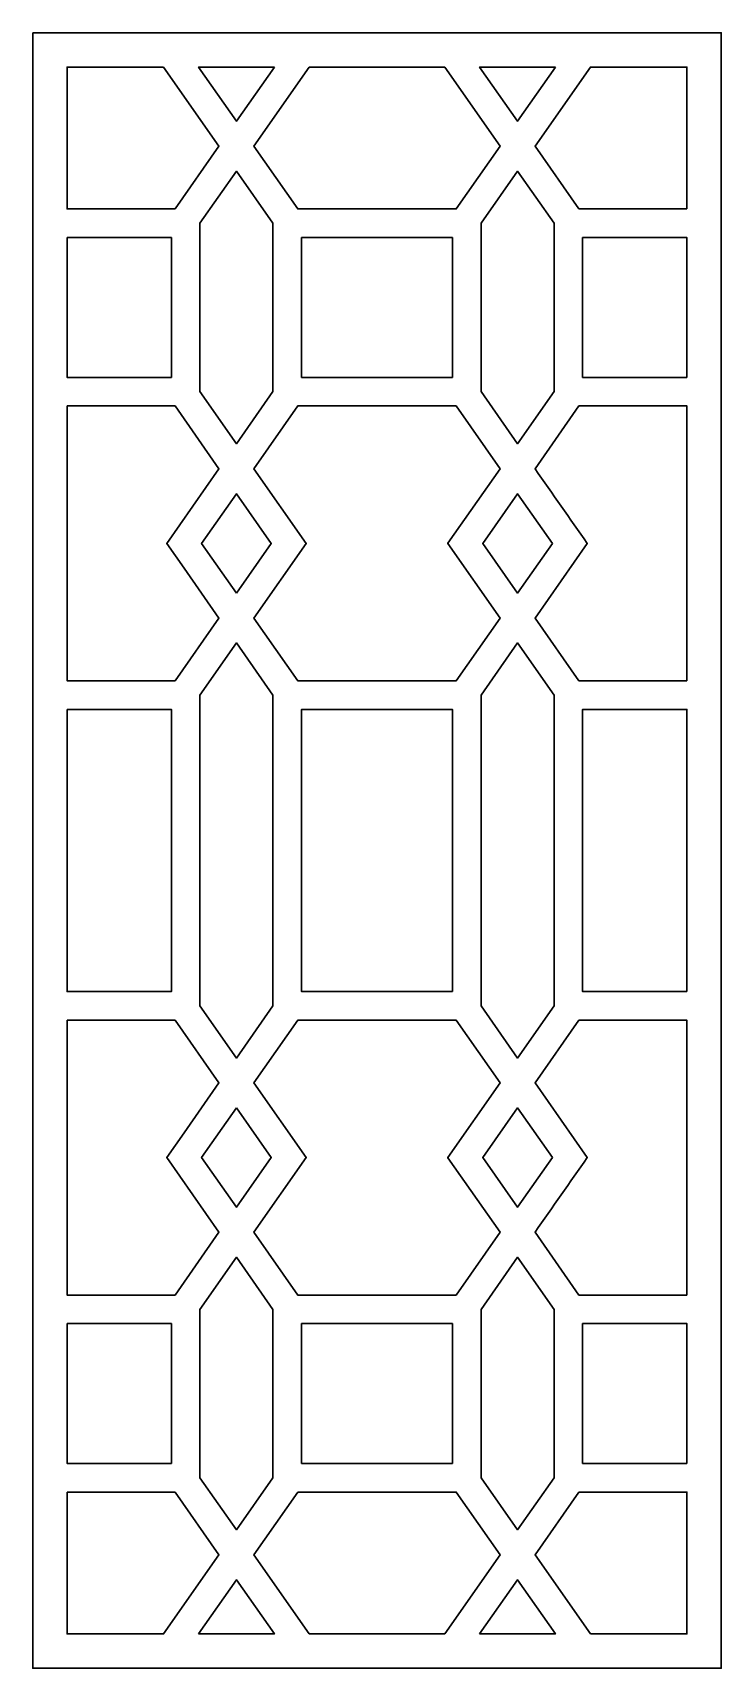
# Model space of a CAD drawing. Header units: centimetres. Extents: x -9 to -1.5, y -8.8 to 9.
import ezdxf

# ---------------------------------------------------------------- set-up
doc = ezdxf.new("R2010")
doc.units = ezdxf.units.CM
doc.header["$MEASUREMENT"] = 0
doc.layers.add('layer 1', color=7, linetype='Continuous')

msp = doc.modelspace()

# ---------------------------------------------------------------- linework, layer by layer
at = {"layer": 'layer 1', "color": 250, "lineweight": 30}
for points, knots in [([(-8.98912, 9.00077), (-8.98912, 9.00077), (-1.49952, 9.00077), (-1.49952, 9.00077), (-1.49952, 9.00077), (-1.49952, 9.00077), (-1.49952, -8.78702), (-1.49952, -8.78702), (-1.49952, -8.78702), (-1.49952, -8.78702), (-8.98912, -8.78702), (-8.98912, -8.78702), (-8.98912, -8.78702), (-8.98912, -8.78702), (-8.98912, 9.00077), (-8.98912, 9.00077)], [0, 0, 0, 0, 0.2, 0.2, 0.2, 0.2, 0.4, 0.4, 0.4, 0.4, 0.6, 0.6, 0.6, 0.6, 1, 1, 1, 1]), ([(-7.56583, 8.62629), (-7.56583, 8.62629), (-6.96341, 7.76595), (-6.96341, 7.76595), (-6.96341, 7.76595), (-6.96341, 7.76595), (-7.44084, 7.08411), (-7.44084, 7.08411), (-7.44084, 7.08411), (-7.44084, 7.08411), (-8.61464, 7.08411), (-8.61464, 7.08411), (-8.61464, 7.08411), (-8.61464, 7.08411), (-8.61464, 8.62629), (-8.61464, 8.62629), (-8.61464, 8.62629), (-8.61464, 8.62629), (-7.56583, 8.62629), (-7.56583, 8.62629)], [0, 0, 0, 0, 0.16666667, 0.16666667, 0.16666667, 0.16666667, 0.33333333, 0.33333333, 0.33333333, 0.33333333, 0.5, 0.5, 0.5, 0.5, 0.66666667, 0.66666667, 0.66666667, 0.66666667, 1, 1, 1, 1]), ([(-6.36099, 8.62629), (-6.36099, 8.62629), (-6.77329, 8.03746), (-6.77329, 8.03746), (-6.77329, 8.03746), (-6.77329, 8.03746), (-7.1856, 8.62629), (-7.1856, 8.62629), (-7.1856, 8.62629), (-7.1856, 8.62629), (-6.36099, 8.62629), (-6.36099, 8.62629)], [0, 0, 0, 0, 0.25, 0.25, 0.25, 0.25, 0.5, 0.5, 0.5, 0.5, 1, 1, 1, 1]), ([(-4.5079, 8.62629), (-4.5079, 8.62629), (-3.90547, 7.76595), (-3.90547, 7.76595), (-3.90547, 7.76595), (-3.90547, 7.76595), (-4.3829, 7.08411), (-4.3829, 7.08411), (-4.3829, 7.08411), (-4.3829, 7.08411), (-6.10574, 7.08411), (-6.10574, 7.08411), (-6.10574, 7.08411), (-6.10574, 7.08411), (-6.58317, 7.76595), (-6.58317, 7.76595), (-6.58317, 7.76595), (-6.58317, 7.76595), (-5.98075, 8.62629), (-5.98075, 8.62629), (-5.98075, 8.62629), (-5.98075, 8.62629), (-4.5079, 8.62629), (-4.5079, 8.62629)], [0, 0, 0, 0, 0.14285714, 0.14285714, 0.14285714, 0.14285714, 0.28571429, 0.28571429, 0.28571429, 0.28571429, 0.42857143, 0.42857143, 0.42857143, 0.42857143, 0.57142857, 0.57142857, 0.57142857, 0.57142857, 0.71428571, 0.71428571, 0.71428571, 0.71428571, 1, 1, 1, 1]), ([(-3.30305, 8.62629), (-3.30305, 8.62629), (-3.71535, 8.03746), (-3.71535, 8.03746), (-3.71535, 8.03746), (-3.71535, 8.03746), (-4.12765, 8.62629), (-4.12765, 8.62629), (-4.12765, 8.62629), (-4.12765, 8.62629), (-3.30305, 8.62629), (-3.30305, 8.62629)], [0, 0, 0, 0, 0.25, 0.25, 0.25, 0.25, 0.5, 0.5, 0.5, 0.5, 1, 1, 1, 1]), ([(-1.874, 7.08411), (-1.874, 7.08411), (-3.0478, 7.08411), (-3.0478, 7.08411), (-3.0478, 7.08411), (-3.0478, 7.08411), (-3.52523, 7.76595), (-3.52523, 7.76595), (-3.52523, 7.76595), (-3.52523, 7.76595), (-2.92281, 8.62629), (-2.92281, 8.62629), (-2.92281, 8.62629), (-2.92281, 8.62629), (-1.874, 8.62629), (-1.874, 8.62629), (-1.874, 8.62629), (-1.874, 8.62629), (-1.874, 7.08411), (-1.874, 7.08411)], [0, 0, 0, 0, 0.16666667, 0.16666667, 0.16666667, 0.16666667, 0.33333333, 0.33333333, 0.33333333, 0.33333333, 0.5, 0.5, 0.5, 0.5, 0.66666667, 0.66666667, 0.66666667, 0.66666667, 1, 1, 1, 1]), ([(-7.16965, 6.92838), (-7.16965, 6.92838), (-7.16965, 5.09707), (-7.16965, 5.09707), (-7.16965, 5.09707), (-7.16965, 5.09707), (-7.16964, 5.09707), (-7.16964, 5.09707), (-7.16964, 5.09707), (-7.16964, 5.09707), (-6.77329, 4.53067), (-6.77329, 4.53067), (-6.77329, 4.53067), (-6.77329, 4.53067), (-6.37694, 5.09707), (-6.37694, 5.09707), (-6.37694, 5.09707), (-6.37694, 5.09707), (-6.37694, 6.92837), (-6.37694, 6.92837), (-6.37694, 6.92837), (-6.37694, 6.92837), (-6.77329, 7.49442), (-6.77329, 7.49442), (-6.77329, 7.49442), (-6.77329, 7.49442), (-7.16965, 6.92838), (-7.16965, 6.92838)], [0, 0, 0, 0, 0.125, 0.125, 0.125, 0.125, 0.25, 0.25, 0.25, 0.25, 0.375, 0.375, 0.375, 0.375, 0.5, 0.5, 0.5, 0.5, 0.625, 0.625, 0.625, 0.625, 0.75, 0.75, 0.75, 0.75, 1, 1, 1, 1]), ([(-4.11171, 6.92838), (-4.11171, 6.92838), (-4.11171, 5.09706), (-4.11171, 5.09706), (-4.11171, 5.09706), (-4.11171, 5.09706), (-3.71535, 4.53067), (-3.71535, 4.53067), (-3.71535, 4.53067), (-3.71535, 4.53067), (-3.319, 5.09706), (-3.319, 5.09706), (-3.319, 5.09706), (-3.319, 5.09706), (-3.319, 6.92838), (-3.319, 6.92838), (-3.319, 6.92838), (-3.319, 6.92838), (-3.71535, 7.49442), (-3.71535, 7.49442), (-3.71535, 7.49442), (-3.71535, 7.49442), (-4.11171, 6.92838), (-4.11171, 6.92838)], [0, 0, 0, 0, 0.14285714, 0.14285714, 0.14285714, 0.14285714, 0.28571429, 0.28571429, 0.28571429, 0.28571429, 0.42857143, 0.42857143, 0.42857143, 0.42857143, 0.57142857, 0.57142857, 0.57142857, 0.57142857, 0.71428571, 0.71428571, 0.71428571, 0.71428571, 1, 1, 1, 1]), ([(-8.61464, 6.77263), (-8.61464, 6.77263), (-7.48112, 6.77263), (-7.48112, 6.77263), (-7.48112, 6.77263), (-7.48112, 6.77263), (-7.48112, 5.2528), (-7.48112, 5.2528), (-7.48112, 5.2528), (-7.48112, 5.2528), (-8.61464, 5.2528), (-8.61464, 5.2528), (-8.61464, 5.2528), (-8.61464, 5.2528), (-8.61464, 6.77263), (-8.61464, 6.77263)], [0, 0, 0, 0, 0.2, 0.2, 0.2, 0.2, 0.4, 0.4, 0.4, 0.4, 0.6, 0.6, 0.6, 0.6, 1, 1, 1, 1]), ([(-6.06546, 5.2528), (-6.06546, 5.2528), (-4.42318, 5.2528), (-4.42318, 5.2528), (-4.42318, 5.2528), (-4.42318, 5.2528), (-4.42318, 6.77263), (-4.42318, 6.77263), (-4.42318, 6.77263), (-4.42318, 6.77263), (-6.06546, 6.77263), (-6.06546, 6.77263), (-6.06546, 6.77263), (-6.06546, 6.77263), (-6.06546, 5.2528), (-6.06546, 5.2528)], [0, 0, 0, 0, 0.2, 0.2, 0.2, 0.2, 0.4, 0.4, 0.4, 0.4, 0.6, 0.6, 0.6, 0.6, 1, 1, 1, 1]), ([(-1.874, 5.2528), (-1.874, 5.2528), (-3.00752, 5.2528), (-3.00752, 5.2528), (-3.00752, 5.2528), (-3.00752, 5.2528), (-3.00752, 6.77263), (-3.00752, 6.77263), (-3.00752, 6.77263), (-3.00752, 6.77263), (-1.874, 6.77263), (-1.874, 6.77263), (-1.874, 6.77263), (-1.874, 6.77263), (-1.874, 5.2528), (-1.874, 5.2528)], [0, 0, 0, 0, 0.2, 0.2, 0.2, 0.2, 0.4, 0.4, 0.4, 0.4, 0.6, 0.6, 0.6, 0.6, 1, 1, 1, 1]), ([(-8.61464, 4.94132), (-8.61464, 4.94132), (-7.44088, 4.94132), (-7.44088, 4.94132), (-7.44088, 4.94132), (-7.44088, 4.94132), (-6.96341, 4.25915), (-6.96341, 4.25915), (-6.96341, 4.25915), (-6.96341, 4.25915), (-7.53198, 3.44715), (-7.53198, 3.44715), (-7.53198, 3.44715), (-7.53198, 3.44715), (-7.34186, 3.17563), (-7.34186, 3.17563), (-7.34186, 3.17563), (-7.34186, 3.17563), (-7.34186, 3.17563), (-7.34186, 3.17563), (-7.34186, 3.17563), (-7.34186, 3.17563), (-6.96341, 2.63516), (-6.96341, 2.63516), (-6.96341, 2.63516), (-6.96341, 2.63516), (-7.44107, 1.95299), (-7.44107, 1.95299), (-7.44107, 1.95299), (-7.44107, 1.95299), (-8.61464, 1.95299), (-8.61464, 1.95299), (-8.61464, 1.95299), (-8.61464, 1.95299), (-8.61464, 4.94132), (-8.61464, 4.94132)], [0, 0, 0, 0, 0.1, 0.1, 0.1, 0.1, 0.2, 0.2, 0.2, 0.2, 0.3, 0.3, 0.3, 0.3, 0.4, 0.4, 0.4, 0.4, 0.5, 0.5, 0.5, 0.5, 0.6, 0.6, 0.6, 0.6, 0.7, 0.7, 0.7, 0.7, 0.8, 0.8, 0.8, 0.8, 1, 1, 1, 1]), ([(-4.38294, 4.94132), (-4.38294, 4.94132), (-6.1057, 4.94132), (-6.1057, 4.94132), (-6.1057, 4.94132), (-6.1057, 4.94132), (-6.58317, 4.25915), (-6.58317, 4.25915), (-6.58317, 4.25915), (-6.58317, 4.25915), (-6.01461, 3.44715), (-6.01461, 3.44715), (-6.01461, 3.44715), (-6.01461, 3.44715), (-6.58317, 2.63516), (-6.58317, 2.63516), (-6.58317, 2.63516), (-6.58317, 2.63516), (-6.10551, 1.95299), (-6.10551, 1.95299), (-6.10551, 1.95299), (-6.10551, 1.95299), (-4.38313, 1.95299), (-4.38313, 1.95299), (-4.38313, 1.95299), (-4.38313, 1.95299), (-3.90547, 2.63516), (-3.90547, 2.63516), (-3.90547, 2.63516), (-3.90547, 2.63516), (-4.47311, 3.44583), (-4.47311, 3.44583), (-4.47311, 3.44583), (-4.47311, 3.44583), (-4.47404, 3.44715), (-4.47404, 3.44715), (-4.47404, 3.44715), (-4.47404, 3.44715), (-4.47404, 3.44716), (-4.47404, 3.44716), (-4.47404, 3.44716), (-4.47404, 3.44716), (-4.47323, 3.44832), (-4.47323, 3.44832), (-4.47323, 3.44832), (-4.47323, 3.44832), (-3.90547, 4.25915), (-3.90547, 4.25915), (-3.90547, 4.25915), (-3.90547, 4.25915), (-4.38294, 4.94132), (-4.38294, 4.94132)], [0, 0, 0, 0, 0.07142857, 0.07142857, 0.07142857, 0.07142857, 0.14285714, 0.14285714, 0.14285714, 0.14285714, 0.21428571, 0.21428571, 0.21428571, 0.21428571, 0.28571429, 0.28571429, 0.28571429, 0.28571429, 0.35714286, 0.35714286, 0.35714286, 0.35714286, 0.42857143, 0.42857143, 0.42857143, 0.42857143, 0.5, 0.5, 0.5, 0.5, 0.57142857, 0.57142857, 0.57142857, 0.57142857, 0.64285714, 0.64285714, 0.64285714, 0.64285714, 0.71428571, 0.71428571, 0.71428571, 0.71428571, 0.78571429, 0.78571429, 0.78571429, 0.78571429, 0.85714286, 0.85714286, 0.85714286, 0.85714286, 1, 1, 1, 1]), ([(-1.874, 1.95299), (-1.874, 1.95299), (-3.04757, 1.95299), (-3.04757, 1.95299), (-3.04757, 1.95299), (-3.04757, 1.95299), (-3.52523, 2.63516), (-3.52523, 2.63516), (-3.52523, 2.63516), (-3.52523, 2.63516), (-2.95666, 3.44716), (-2.95666, 3.44716), (-2.95666, 3.44716), (-2.95666, 3.44716), (-2.95666, 3.44716), (-2.95666, 3.44716), (-2.95666, 3.44716), (-3.14619, 3.71783), (-3.33571, 3.98849), (-3.52523, 4.25915), (-3.52523, 4.25915), (-3.52523, 4.25915), (-3.04776, 4.94132), (-3.04776, 4.94132), (-3.04776, 4.94132), (-3.04776, 4.94132), (-1.874, 4.94132), (-1.874, 4.94132), (-1.874, 4.94132), (-1.874, 4.94132), (-1.874, 1.95299), (-1.874, 1.95299)], [0, 0, 0, 0, 0.11111111, 0.11111111, 0.11111111, 0.11111111, 0.22222222, 0.22222222, 0.22222222, 0.22222222, 0.33333333, 0.33333333, 0.33333333, 0.33333333, 0.44444444, 0.44444444, 0.44444444, 0.44444444, 0.55555556, 0.55555556, 0.55555556, 0.55555556, 0.66666667, 0.66666667, 0.66666667, 0.66666667, 0.77777778, 0.77777778, 0.77777778, 0.77777778, 1, 1, 1, 1]), ([(-6.77329, 2.90668), (-6.77329, 2.90668), (-7.15174, 3.44715), (-7.15174, 3.44715), (-7.15174, 3.44715), (-7.15174, 3.44715), (-6.77329, 3.98763), (-6.77329, 3.98763), (-6.77329, 3.98763), (-6.77329, 3.98763), (-6.39485, 3.44715), (-6.39485, 3.44715), (-6.39485, 3.44715), (-6.39485, 3.44715), (-6.77329, 2.90668), (-6.77329, 2.90668)], [0, 0, 0, 0, 0.2, 0.2, 0.2, 0.2, 0.4, 0.4, 0.4, 0.4, 0.6, 0.6, 0.6, 0.6, 1, 1, 1, 1]), ([(-3.33691, 3.44716), (-3.33691, 3.44716), (-3.71535, 3.98763), (-3.71535, 3.98763), (-3.71535, 3.98763), (-3.71535, 3.98763), (-4.0938, 3.44716), (-4.0938, 3.44716), (-4.0938, 3.44716), (-4.0938, 3.44716), (-3.71535, 2.90668), (-3.71535, 2.90668), (-3.71535, 2.90668), (-3.71535, 2.90668), (-3.33691, 3.44716), (-3.33691, 3.44716)], [0, 0, 0, 0, 0.2, 0.2, 0.2, 0.2, 0.4, 0.4, 0.4, 0.4, 0.6, 0.6, 0.6, 0.6, 1, 1, 1, 1]), ([(-6.37694, -1.58383), (-6.37694, -1.58383), (-6.77329, -2.14989), (-6.77329, -2.14989), (-6.77329, -2.14989), (-6.77329, -2.14989), (-7.16965, -1.58384), (-7.16965, -1.58384), (-7.16965, -1.58384), (-7.16965, -0.45669), (-7.16965, 0.67045), (-7.16965, 1.79759), (-7.16965, 1.79759), (-7.16965, 1.79759), (-6.77329, 2.36364), (-6.77329, 2.36364), (-6.77329, 2.36364), (-6.77329, 2.36364), (-6.37694, 1.79758), (-6.37694, 1.79758), (-6.37694, 1.79758), (-6.37694, 0.67045), (-6.37694, -0.45669), (-6.37694, -1.58383)], [0, 0, 0, 0, 0.14285714, 0.14285714, 0.14285714, 0.14285714, 0.28571429, 0.28571429, 0.28571429, 0.28571429, 0.42857143, 0.42857143, 0.42857143, 0.42857143, 0.57142857, 0.57142857, 0.57142857, 0.57142857, 0.71428571, 0.71428571, 0.71428571, 0.71428571, 1, 1, 1, 1]), ([(-3.319, -1.58384), (-3.319, -1.58384), (-3.71535, -2.14989), (-3.71535, -2.14989), (-3.71535, -2.14989), (-3.71535, -2.14989), (-4.11171, -1.58384), (-4.11171, -1.58384), (-4.11171, -1.58384), (-4.11171, -0.45669), (-4.11171, 0.67045), (-4.11171, 1.79759), (-4.11171, 1.79759), (-4.11171, 1.79759), (-3.71535, 2.36364), (-3.71535, 2.36364), (-3.71535, 2.36364), (-3.71535, 2.36364), (-3.319, 1.79759), (-3.319, 1.79759), (-3.319, 1.79759), (-3.319, 0.67045), (-3.319, -0.45669), (-3.319, -1.58384)], [0, 0, 0, 0, 0.14285714, 0.14285714, 0.14285714, 0.14285714, 0.28571429, 0.28571429, 0.28571429, 0.28571429, 0.42857143, 0.42857143, 0.42857143, 0.42857143, 0.57142857, 0.57142857, 0.57142857, 0.57142857, 0.71428571, 0.71428571, 0.71428571, 0.71428571, 1, 1, 1, 1]), ([(-8.61464, 1.64151), (-8.61464, 1.64151), (-7.48112, 1.64151), (-7.48112, 1.64151), (-7.48112, 1.64151), (-7.48112, 0.61843), (-7.48112, -0.40467), (-7.48112, -1.42776), (-7.48112, -1.42776), (-7.48112, -1.42776), (-8.61464, -1.42776), (-8.61464, -1.42776), (-8.61464, -1.42776), (-8.61464, -1.42776), (-8.61464, 1.64151), (-8.61464, 1.64151)], [0, 0, 0, 0, 0.2, 0.2, 0.2, 0.2, 0.4, 0.4, 0.4, 0.4, 0.6, 0.6, 0.6, 0.6, 1, 1, 1, 1]), ([(-4.42318, -1.42776), (-4.42318, -1.42776), (-6.06546, -1.42776), (-6.06546, -1.42776), (-6.06546, -1.42776), (-6.06546, -0.40467), (-6.06546, 0.61843), (-6.06546, 1.64151), (-6.06546, 1.64151), (-6.06546, 1.64151), (-4.42318, 1.64151), (-4.42318, 1.64151), (-4.42318, 1.64151), (-4.42318, 0.61843), (-4.42318, -0.40467), (-4.42318, -1.42776)], [0, 0, 0, 0, 0.2, 0.2, 0.2, 0.2, 0.4, 0.4, 0.4, 0.4, 0.6, 0.6, 0.6, 0.6, 1, 1, 1, 1]), ([(-1.874, -1.42776), (-1.874, -1.42776), (-3.00752, -1.42776), (-3.00752, -1.42776), (-3.00752, -1.42776), (-3.00752, -0.40467), (-3.00752, 0.61843), (-3.00752, 1.64151), (-3.00752, 1.64151), (-3.00752, 1.64151), (-1.874, 1.64151), (-1.874, 1.64151), (-1.874, 1.64151), (-1.874, 1.64151), (-1.874, -1.42776), (-1.874, -1.42776)], [0, 0, 0, 0, 0.2, 0.2, 0.2, 0.2, 0.4, 0.4, 0.4, 0.4, 0.6, 0.6, 0.6, 0.6, 1, 1, 1, 1]), ([(-8.61464, -1.73924), (-8.61464, -1.73924), (-7.44107, -1.73924), (-7.44107, -1.73924), (-7.44107, -1.73924), (-7.44107, -1.73924), (-6.96341, -2.42141), (-6.96341, -2.42141), (-6.96341, -2.42141), (-6.96341, -2.42141), (-7.34186, -2.96189), (-7.34186, -2.96189), (-7.34186, -2.96189), (-7.34186, -2.96189), (-7.34186, -2.96188), (-7.34186, -2.96188), (-7.34186, -2.96188), (-7.34186, -2.96188), (-7.53198, -3.2334), (-7.53198, -3.2334), (-7.53198, -3.2334), (-7.53198, -3.2334), (-6.96341, -4.0454), (-6.96341, -4.0454), (-6.96341, -4.0454), (-6.96341, -4.0454), (-7.44088, -4.72757), (-7.44088, -4.72757), (-7.44088, -4.72757), (-7.44088, -4.72757), (-8.61464, -4.72757), (-8.61464, -4.72757), (-8.61464, -4.72757), (-8.61464, -4.72757), (-8.61464, -1.73924), (-8.61464, -1.73924)], [0, 0, 0, 0, 0.1, 0.1, 0.1, 0.1, 0.2, 0.2, 0.2, 0.2, 0.3, 0.3, 0.3, 0.3, 0.4, 0.4, 0.4, 0.4, 0.5, 0.5, 0.5, 0.5, 0.6, 0.6, 0.6, 0.6, 0.7, 0.7, 0.7, 0.7, 0.8, 0.8, 0.8, 0.8, 1, 1, 1, 1]), ([(-4.38294, -4.72757), (-4.38294, -4.72757), (-6.1057, -4.72757), (-6.1057, -4.72757), (-6.1057, -4.72757), (-6.1057, -4.72757), (-6.58317, -4.0454), (-6.58317, -4.0454), (-6.58317, -4.0454), (-6.58317, -4.0454), (-6.0146, -3.2334), (-6.0146, -3.2334), (-6.0146, -3.2334), (-6.0146, -3.2334), (-6.58317, -2.42141), (-6.58317, -2.42141), (-6.58317, -2.42141), (-6.58317, -2.42141), (-6.10551, -1.73924), (-6.10551, -1.73924), (-6.10551, -1.73924), (-6.10551, -1.73924), (-4.38313, -1.73924), (-4.38313, -1.73924), (-4.38313, -1.73924), (-4.38313, -1.73924), (-3.90547, -2.42141), (-3.90547, -2.42141), (-3.90547, -2.42141), (-3.90547, -2.42141), (-4.47311, -3.23208), (-4.47311, -3.23208), (-4.47311, -3.23208), (-4.47311, -3.23208), (-4.47404, -3.2334), (-4.47404, -3.2334), (-4.47404, -3.2334), (-4.47404, -3.2334), (-4.47404, -3.23341), (-4.47404, -3.23341), (-4.47404, -3.23341), (-4.47404, -3.23341), (-4.47323, -3.23457), (-4.47323, -3.23457), (-4.47323, -3.23457), (-4.47323, -3.23457), (-3.90547, -4.0454), (-3.90547, -4.0454), (-3.90547, -4.0454), (-3.90547, -4.0454), (-4.38294, -4.72757), (-4.38294, -4.72757)], [0, 0, 0, 0, 0.07142857, 0.07142857, 0.07142857, 0.07142857, 0.14285714, 0.14285714, 0.14285714, 0.14285714, 0.21428571, 0.21428571, 0.21428571, 0.21428571, 0.28571429, 0.28571429, 0.28571429, 0.28571429, 0.35714286, 0.35714286, 0.35714286, 0.35714286, 0.42857143, 0.42857143, 0.42857143, 0.42857143, 0.5, 0.5, 0.5, 0.5, 0.57142857, 0.57142857, 0.57142857, 0.57142857, 0.64285714, 0.64285714, 0.64285714, 0.64285714, 0.71428571, 0.71428571, 0.71428571, 0.71428571, 0.78571429, 0.78571429, 0.78571429, 0.78571429, 0.85714286, 0.85714286, 0.85714286, 0.85714286, 1, 1, 1, 1]), ([(-1.874, -4.72757), (-1.874, -4.72757), (-3.04776, -4.72757), (-3.04776, -4.72757), (-3.04776, -4.72757), (-3.04776, -4.72757), (-3.52523, -4.0454), (-3.52523, -4.0454), (-3.52523, -4.0454), (-3.33571, -3.77474), (-3.14619, -3.50408), (-2.95666, -3.23341), (-2.95666, -3.23341), (-2.95666, -3.23341), (-2.95666, -3.23341), (-2.95666, -3.23341), (-2.95666, -3.23341), (-2.95666, -3.23341), (-3.52523, -2.42141), (-3.52523, -2.42141), (-3.52523, -2.42141), (-3.52523, -2.42141), (-3.04757, -1.73924), (-3.04757, -1.73924), (-3.04757, -1.73924), (-3.04757, -1.73924), (-1.874, -1.73924), (-1.874, -1.73924), (-1.874, -1.73924), (-1.874, -1.73924), (-1.874, -4.72757), (-1.874, -4.72757)], [0, 0, 0, 0, 0.11111111, 0.11111111, 0.11111111, 0.11111111, 0.22222222, 0.22222222, 0.22222222, 0.22222222, 0.33333333, 0.33333333, 0.33333333, 0.33333333, 0.44444444, 0.44444444, 0.44444444, 0.44444444, 0.55555556, 0.55555556, 0.55555556, 0.55555556, 0.66666667, 0.66666667, 0.66666667, 0.66666667, 0.77777778, 0.77777778, 0.77777778, 0.77777778, 1, 1, 1, 1]), ([(-6.77329, -2.69293), (-6.77329, -2.69293), (-7.15174, -3.2334), (-7.15174, -3.2334), (-7.15174, -3.2334), (-7.15174, -3.2334), (-6.77329, -3.77388), (-6.77329, -3.77388), (-6.77329, -3.77388), (-6.77329, -3.77388), (-6.39485, -3.2334), (-6.39485, -3.2334), (-6.39485, -3.2334), (-6.39485, -3.2334), (-6.77329, -2.69293), (-6.77329, -2.69293)], [0, 0, 0, 0, 0.2, 0.2, 0.2, 0.2, 0.4, 0.4, 0.4, 0.4, 0.6, 0.6, 0.6, 0.6, 1, 1, 1, 1]), ([(-3.33691, -3.23341), (-3.33691, -3.23341), (-3.71535, -3.77388), (-3.71535, -3.77388), (-3.71535, -3.77388), (-3.71535, -3.77388), (-4.0938, -3.23341), (-4.0938, -3.23341), (-4.0938, -3.23341), (-4.0938, -3.23341), (-3.71535, -2.69293), (-3.71535, -2.69293), (-3.71535, -2.69293), (-3.71535, -2.69293), (-3.33691, -3.23341), (-3.33691, -3.23341)], [0, 0, 0, 0, 0.2, 0.2, 0.2, 0.2, 0.4, 0.4, 0.4, 0.4, 0.6, 0.6, 0.6, 0.6, 1, 1, 1, 1]), ([(-7.16965, -6.71462), (-7.16965, -6.71462), (-7.16965, -4.88332), (-7.16965, -4.88332), (-7.16965, -4.88332), (-7.16965, -4.88332), (-7.16964, -4.88332), (-7.16964, -4.88332), (-7.16964, -4.88332), (-7.16964, -4.88332), (-6.77329, -4.31692), (-6.77329, -4.31692), (-6.77329, -4.31692), (-6.77329, -4.31692), (-6.37694, -4.88332), (-6.37694, -4.88332), (-6.37694, -4.88332), (-6.37694, -4.88332), (-6.37694, -6.71462), (-6.37694, -6.71462), (-6.37694, -6.71462), (-6.37694, -6.71462), (-6.77329, -7.28068), (-6.77329, -7.28068), (-6.77329, -7.28068), (-6.77329, -7.28068), (-7.16965, -6.71462), (-7.16965, -6.71462)], [0, 0, 0, 0, 0.125, 0.125, 0.125, 0.125, 0.25, 0.25, 0.25, 0.25, 0.375, 0.375, 0.375, 0.375, 0.5, 0.5, 0.5, 0.5, 0.625, 0.625, 0.625, 0.625, 0.75, 0.75, 0.75, 0.75, 1, 1, 1, 1]), ([(-4.11171, -6.71462), (-4.11171, -6.71462), (-4.11171, -4.88331), (-4.11171, -4.88331), (-4.11171, -4.88331), (-4.11171, -4.88331), (-3.71535, -4.31692), (-3.71535, -4.31692), (-3.71535, -4.31692), (-3.71535, -4.31692), (-3.319, -4.88331), (-3.319, -4.88331), (-3.319, -4.88331), (-3.319, -4.88331), (-3.319, -6.71462), (-3.319, -6.71462), (-3.319, -6.71462), (-3.319, -6.71462), (-3.71535, -7.28068), (-3.71535, -7.28068), (-3.71535, -7.28068), (-3.71535, -7.28068), (-4.11171, -6.71462), (-4.11171, -6.71462)], [0, 0, 0, 0, 0.14285714, 0.14285714, 0.14285714, 0.14285714, 0.28571429, 0.28571429, 0.28571429, 0.28571429, 0.42857143, 0.42857143, 0.42857143, 0.42857143, 0.57142857, 0.57142857, 0.57142857, 0.57142857, 0.71428571, 0.71428571, 0.71428571, 0.71428571, 1, 1, 1, 1]), ([(-8.61464, -5.03905), (-8.61464, -5.03905), (-7.48112, -5.03905), (-7.48112, -5.03905), (-7.48112, -5.03905), (-7.48112, -5.03905), (-7.48112, -6.55888), (-7.48112, -6.55888), (-7.48112, -6.55888), (-7.48112, -6.55888), (-8.61464, -6.55888), (-8.61464, -6.55888), (-8.61464, -6.55888), (-8.61464, -6.55888), (-8.61464, -5.03905), (-8.61464, -5.03905)], [0, 0, 0, 0, 0.2, 0.2, 0.2, 0.2, 0.4, 0.4, 0.4, 0.4, 0.6, 0.6, 0.6, 0.6, 1, 1, 1, 1]), ([(-6.06546, -5.03905), (-6.06546, -5.03905), (-4.42318, -5.03905), (-4.42318, -5.03905), (-4.42318, -5.03905), (-4.42318, -5.03905), (-4.42318, -6.55888), (-4.42318, -6.55888), (-4.42318, -6.55888), (-4.42318, -6.55888), (-6.06546, -6.55888), (-6.06546, -6.55888), (-6.06546, -6.55888), (-6.06546, -6.55888), (-6.06546, -5.03905), (-6.06546, -5.03905)], [0, 0, 0, 0, 0.2, 0.2, 0.2, 0.2, 0.4, 0.4, 0.4, 0.4, 0.6, 0.6, 0.6, 0.6, 1, 1, 1, 1]), ([(-1.874, -6.55888), (-1.874, -6.55888), (-3.00752, -6.55888), (-3.00752, -6.55888), (-3.00752, -6.55888), (-3.00752, -6.55888), (-3.00752, -5.03905), (-3.00752, -5.03905), (-3.00752, -5.03905), (-3.00752, -5.03905), (-1.874, -5.03905), (-1.874, -5.03905), (-1.874, -5.03905), (-1.874, -5.03905), (-1.874, -6.55888), (-1.874, -6.55888)], [0, 0, 0, 0, 0.2, 0.2, 0.2, 0.2, 0.4, 0.4, 0.4, 0.4, 0.6, 0.6, 0.6, 0.6, 1, 1, 1, 1]), ([(-8.61464, -6.87036), (-8.61464, -6.87036), (-7.44084, -6.87036), (-7.44084, -6.87036), (-7.44084, -6.87036), (-7.44084, -6.87036), (-6.96341, -7.5522), (-6.96341, -7.5522), (-6.96341, -7.5522), (-6.96341, -7.5522), (-7.56584, -8.41254), (-7.56584, -8.41254), (-7.56584, -8.41254), (-7.56584, -8.41254), (-8.61464, -8.41254), (-8.61464, -8.41254), (-8.61464, -8.41254), (-8.61464, -8.41254), (-8.61464, -6.87036), (-8.61464, -6.87036)], [0, 0, 0, 0, 0.16666667, 0.16666667, 0.16666667, 0.16666667, 0.33333333, 0.33333333, 0.33333333, 0.33333333, 0.5, 0.5, 0.5, 0.5, 0.66666667, 0.66666667, 0.66666667, 0.66666667, 1, 1, 1, 1]), ([(-6.10575, -6.87036), (-6.10575, -6.87036), (-4.3829, -6.87036), (-4.3829, -6.87036), (-4.3829, -6.87036), (-4.3829, -6.87036), (-3.90547, -7.5522), (-3.90547, -7.5522), (-3.90547, -7.5522), (-3.90547, -7.5522), (-4.50789, -8.41254), (-4.50789, -8.41254), (-4.50789, -8.41254), (-4.50789, -8.41254), (-5.98075, -8.41254), (-5.98075, -8.41254), (-5.98075, -8.41254), (-5.98075, -8.41254), (-6.58317, -7.5522), (-6.58317, -7.5522), (-6.58317, -7.5522), (-6.58317, -7.5522), (-6.10575, -6.87036), (-6.10575, -6.87036)], [0, 0, 0, 0, 0.14285714, 0.14285714, 0.14285714, 0.14285714, 0.28571429, 0.28571429, 0.28571429, 0.28571429, 0.42857143, 0.42857143, 0.42857143, 0.42857143, 0.57142857, 0.57142857, 0.57142857, 0.57142857, 0.71428571, 0.71428571, 0.71428571, 0.71428571, 1, 1, 1, 1]), ([(-2.92281, -8.41254), (-2.92281, -8.41254), (-3.52523, -7.5522), (-3.52523, -7.5522), (-3.52523, -7.5522), (-3.52523, -7.5522), (-3.0478, -6.87036), (-3.0478, -6.87036), (-3.0478, -6.87036), (-3.0478, -6.87036), (-1.874, -6.87036), (-1.874, -6.87036), (-1.874, -6.87036), (-1.874, -6.87036), (-1.874, -8.41254), (-1.874, -8.41254), (-1.874, -8.41254), (-1.874, -8.41254), (-2.92281, -8.41254), (-2.92281, -8.41254)], [0, 0, 0, 0, 0.16666667, 0.16666667, 0.16666667, 0.16666667, 0.33333333, 0.33333333, 0.33333333, 0.33333333, 0.5, 0.5, 0.5, 0.5, 0.66666667, 0.66666667, 0.66666667, 0.66666667, 1, 1, 1, 1]), ([(-7.18559, -8.41254), (-7.18559, -8.41254), (-6.77329, -7.82371), (-6.77329, -7.82371), (-6.77329, -7.82371), (-6.77329, -7.82371), (-6.36099, -8.41254), (-6.36099, -8.41254), (-6.36099, -8.41254), (-6.36099, -8.41254), (-7.18559, -8.41254), (-7.18559, -8.41254)], [0, 0, 0, 0, 0.25, 0.25, 0.25, 0.25, 0.5, 0.5, 0.5, 0.5, 1, 1, 1, 1]), ([(-4.12765, -8.41254), (-4.12765, -8.41254), (-3.71535, -7.82371), (-3.71535, -7.82371), (-3.71535, -7.82371), (-3.71535, -7.82371), (-3.30305, -8.41254), (-3.30305, -8.41254), (-3.30305, -8.41254), (-3.30305, -8.41254), (-4.12765, -8.41254), (-4.12765, -8.41254)], [0, 0, 0, 0, 0.25, 0.25, 0.25, 0.25, 0.5, 0.5, 0.5, 0.5, 1, 1, 1, 1])]:
    msp.add_open_spline(points, degree=3, knots=knots, dxfattribs=at)

doc.saveas('drawing.dxf')
